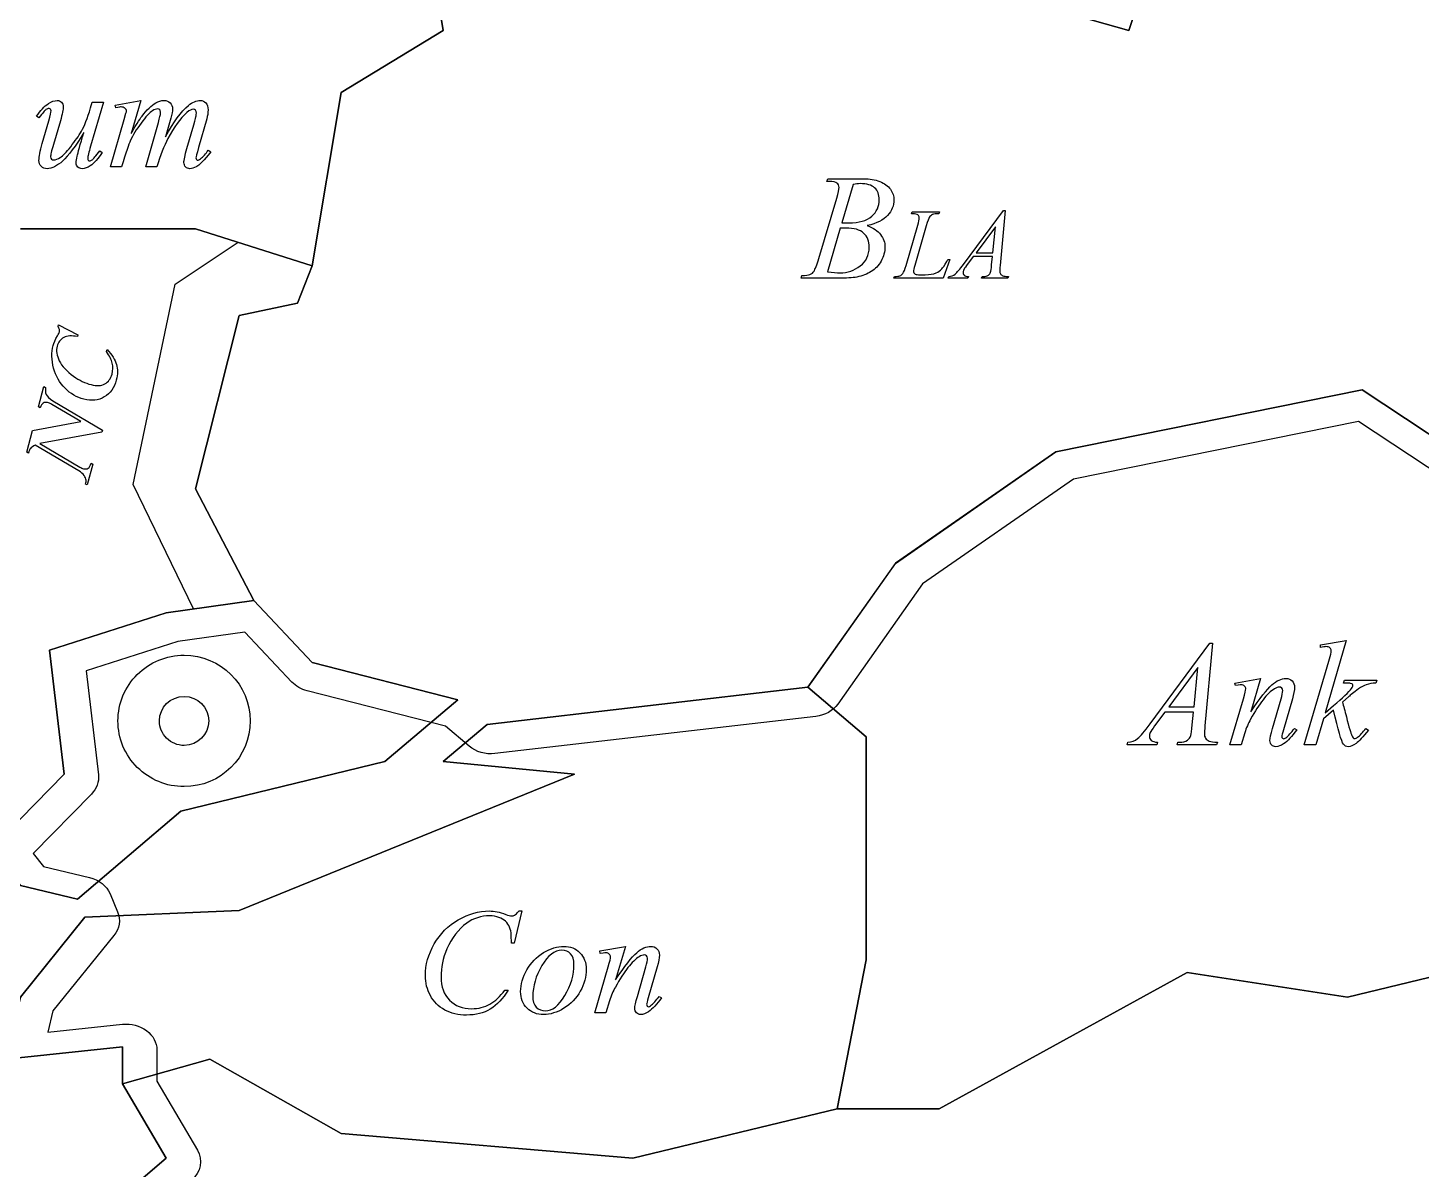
# Model space of a CAD drawing. Extents: x 1 to 639, y -1 to 499.
# Drawn here: x 431.6 to 531.5, y 56.3 to 138.1 of the extents above; entities that cross this region are included whole.
import ezdxf

# ---------------------------------------------------------------- set-up
doc = ezdxf.new("R2010")
doc.units = 0
for name, color, linetype in [('Centers', 7, 'CONTINUOUS'), ('Label_Land', 7, 'CONTINUOUS'), ('Label_Sea', 7, 'CONTINUOUS'), ('Land', 7, 'CONTINUOUS'), ('Nations', 7, 'CONTINUOUS'), ('Seas', 7, 'CONTINUOUS')]:
    doc.layers.add(name, color=color, linetype=linetype)

msp = doc.modelspace()

# ---------------------------------------------------------------- linework, layer by layer
at = {"layer": 'Centers', "color": 1}
for points in [[(444.609922, 88.448139)], [(447.581614, 88.448139)]]:
    msp.add_lwpolyline(points, close=True, dxfattribs=at)
for points in [[(439.487881, 91.777734), (440.377039, 92.660793), (441.582992, 93.156885), (442.840442, 93.156873)], [(442.840442, 93.156873), (445.458917, 93.156854), (447.581604, 91.048691), (447.581614, 88.448139)], [(438.099191, 88.448139), (438.099196, 89.696982), (438.598723, 90.894674), (439.487881, 91.777734)], [(441.07091, 88.448139), (441.070932, 89.418717), (441.863175, 90.205511), (442.840442, 90.205501)], [(442.840442, 90.205501), (443.817689, 90.205482), (444.6099, 89.418696), (444.609922, 88.448139)], [(439.487862, 85.118511), (438.598703, 86.001582), (438.099182, 87.199287), (438.099191, 88.448139)], [(441.589191, 87.205454), (441.257338, 87.535034), (441.070907, 87.982042), (441.07091, 88.448139)], [(444.609922, 88.448139), (444.609929, 87.477561), (443.81771, 86.690743), (442.840442, 86.690725)], [(447.581614, 88.448139), (447.581633, 85.847567), (445.458938, 83.739372), (442.840442, 83.739352)], [(442.840442, 86.690725), (442.371133, 86.69072), (441.921043, 86.875874), (441.589191, 87.205454)], [(442.840442, 83.739352), (441.582983, 83.739341), (440.377022, 84.235439), (439.487862, 85.118511)]]:
    msp.add_open_spline(points, degree=3, dxfattribs=at)
at = {"layer": 'Label_Land', "color": 7}
for points in [[(437.062179, 132.778138), (436.140361, 129.642195)], [(436.140462, 132.378253), (436.256999, 132.778138), (437.062179, 132.778138)], [(437.952262, 132.378253), (437.904589, 132.572925), (439.732324, 132.904418)], [(439.732324, 132.904418), (439.043613, 130.531405)], [(432.437217, 131.662668), (432.272974, 131.778408)], [(438.349613, 128.142599), (437.565523, 128.142599), (438.545627, 131.552148), (438.672777, 131.994127)], [(432.675615, 129.821074), (433.136541, 131.446915)], [(433.973593, 131.446915), (433.475607, 129.747428)], [(440.892608, 128.142599), (440.092616, 128.142599), (440.998566, 131.325923)], [(441.88858, 131.631081), (441.512421, 130.294639)], [(443.043507, 129.468535), (443.525625, 131.15755)], [(444.458056, 131.578482), (443.875304, 129.531675)], [(436.807982, 129.305449), (436.966936, 129.184423)], [(444.569304, 129.337002), (444.74416, 129.226516)], [(433.809883, 116.708298), (433.842772, 116.833908)], [(433.842772, 116.833908), (435.227121, 116.113936), (435.192454, 115.981537)], [(437.287083, 114.90778), (437.32975, 115.070733)], [(432.532968, 110.883823), (432.416275, 110.953828), (432.798501, 112.413611), (432.916082, 112.347002)], [(431.970939, 109.253011), (435.437906, 109.894367), (433.365325, 111.121906)], [(433.436436, 111.393493), (436.9809, 109.2784), (436.947122, 109.149396), (432.512088, 108.323128), (435.358146, 106.634869)], [(431.680516, 107.628166), (431.563825, 107.698174), (431.970939, 109.253011)], [(435.288812, 106.370071), (432.176955, 108.213963)], [(436.172913, 106.917365), (436.29142, 106.854157), (435.898528, 105.353635), (435.780021, 105.416844)], [(512.045539, 88.22949), (516.336827, 94.027845), (516.522262, 94.027845)], [(516.522262, 94.027845), (515.976569, 88.092704)], [(524.257069, 93.717332), (524.257069, 93.901498), (526.090263, 94.211978)], [(526.090263, 94.211978), (524.585658, 89.039801), (525.189636, 89.550172)], [(525.189535, 89.223866), (524.46373, 88.597755), (523.918037, 86.729861), (523.091564, 86.729861), (524.850469, 92.733395), (524.99881, 93.243767)], [(518.35532, 91.007809), (518.154017, 90.976155), (518.122145, 91.165575), (519.955305, 91.491713)], [(519.955305, 91.491713), (519.250692, 89.097654)], [(526.090162, 91.16544), (525.90476, 91.16544), (525.963012, 91.365366), (528.278222, 91.365366), (528.225226, 91.16544)], [(518.826859, 87.598092), (518.561947, 86.729928), (517.767278, 86.729928), (518.73148, 90.023704)], [(520.813549, 87.908538), (521.428106, 90.023704)], [(522.238711, 90.023704), (521.59235, 87.808558)], [(526.275597, 90.19201), (525.819994, 89.792124)], [(515.070619, 88.171603), (515.155385, 89.076607), (513.099797, 89.076607), (512.368703, 88.092704)], [(522.381729, 87.908538), (522.545973, 87.808558)], [(527.499422, 87.913724), (527.684857, 87.782191)], [(512.585909, 86.924601), (512.527624, 86.729928), (510.403172, 86.729928), (510.461457, 86.924601)], [(516.866617, 86.924601), (516.808332, 86.729928), (513.979267, 86.729928), (514.037552, 86.924601), (514.159379, 86.924601)], [(467.029205, 74.833346), (466.494125, 72.523473), (466.3034, 72.523473), (466.282378, 73.102238)], [(466.833361, 74.833346), (467.029205, 74.833346)], [(472.851613, 71.81331), (472.650309, 71.781656), (472.618437, 71.971075), (474.451597, 72.297214)], [(474.451597, 72.297214), (473.74695, 69.903154)], [(473.323118, 68.403593), (473.058239, 67.535429), (472.263536, 67.535429), (473.227772, 70.829205)], [(475.309841, 68.714038), (475.924398, 70.829205)], [(476.734969, 70.829205), (476.088642, 68.614059)], [(465.816163, 69.16127), (466.065173, 69.16127)], [(476.878021, 68.714038), (477.042265, 68.614059)]]:
    msp.add_lwpolyline(points, dxfattribs=at)
for points in [[(515.473259, 92.27569), (513.391191, 89.460733), (515.197768, 89.460733)], [(470.769544, 71.013371)], [(471.648979, 70.650326)]]:
    msp.add_lwpolyline(points, close=True, dxfattribs=at)
for points in [[(433.115349, 132.678158), (433.341393, 132.828998), (433.549772, 132.904418), (433.740485, 132.904418)], [(433.740485, 132.904418), (433.871184, 132.904418), (433.977142, 132.862324), (434.05836, 132.778138)], [(434.05836, 132.778138), (434.143126, 132.697454), (434.18551, 132.592221), (434.18551, 132.462439)], [(440.807808, 132.736045), (440.994995, 132.848293), (441.19102, 132.904418), (441.395884, 132.904418)], [(441.395884, 132.904418), (441.572469, 132.904418), (441.719036, 132.848293), (441.835584, 132.736045)], [(443.149465, 132.546625), (443.435569, 132.785154), (443.718124, 132.904418), (443.99713, 132.904418)], [(443.99713, 132.904418), (444.159611, 132.904418), (444.292061, 132.848293), (444.394482, 132.736045)], [(432.272974, 131.778408), (432.537875, 132.185309), (432.818667, 132.485225), (433.115349, 132.678158)], [(432.940527, 132.246686), (432.866339, 132.194086), (432.69857, 131.999414), (432.437217, 131.662668)], [(433.163022, 132.325619), (433.088857, 132.325619), (433.014692, 132.299308), (432.940527, 132.246686)], [(433.136541, 131.446915), (433.249563, 131.836283), (433.306074, 132.078325), (433.306074, 132.17304)], [(433.258401, 132.278273), (433.230146, 132.309837), (433.198353, 132.325619), (433.163022, 132.325619)], [(433.306074, 132.17304), (433.306074, 132.215133), (433.290183, 132.250211), (433.258401, 132.278273)], [(434.18551, 132.462439), (434.18551, 132.273008), (434.114871, 131.9345), (433.973593, 131.446915)], [(435.488811, 130.710284), (435.693653, 131.061061), (435.91087, 131.61705), (436.140462, 132.378253)], [(438.333711, 132.441392), (438.287801, 132.441392), (438.160652, 132.420346), (437.952262, 132.378253)], [(438.603912, 132.346666), (438.533274, 132.409817), (438.443207, 132.441392), (438.333711, 132.441392)], [(438.709871, 132.141453), (438.709871, 132.218635), (438.674551, 132.287039), (438.603912, 132.346666)], [(438.672777, 131.994127), (438.697506, 132.06078), (438.709871, 132.109889), (438.709871, 132.141453)], [(439.043613, 130.531405), (439.350875, 131.089146), (439.612238, 131.508326), (439.827703, 131.788948)], [(440.574734, 132.167787), (440.362817, 132.030978), (440.089089, 131.738077), (439.75355, 131.289083)], [(439.827703, 131.788948), (440.16322, 132.223911), (440.489922, 132.53961), (440.807808, 132.736045)], [(440.94557, 132.294066), (440.829022, 132.294066), (440.70541, 132.251973), (440.574734, 132.167787)], [(441.088622, 132.22564), (441.049765, 132.271257), (441.002081, 132.294066), (440.94557, 132.294066)], [(440.998566, 131.325923), (441.09746, 131.669673), (441.146907, 131.899423), (441.146907, 132.015174)], [(441.146907, 132.015174), (441.146907, 132.109889), (441.127479, 132.180044), (441.088622, 132.22564)], [(441.512421, 130.294639), (442.088132, 131.364502), (442.633814, 132.115165), (443.149465, 132.546625)], [(443.043541, 132.052013), (442.556145, 131.606522), (442.100531, 130.982139), (441.676698, 130.178866)], [(441.835584, 132.736045), (441.952155, 132.623796), (442.010441, 132.479972), (442.010441, 132.304573)], [(442.010441, 132.304573), (442.010441, 132.132698), (441.969821, 131.908201), (441.88858, 131.631081)], [(443.51508, 132.278273), (443.366727, 132.278273), (443.209548, 132.202853), (443.043541, 132.052013)], [(443.658098, 132.204593), (443.615715, 132.253713), (443.568042, 132.278273), (443.51508, 132.278273)], [(443.525625, 131.15755), (443.635121, 131.546895), (443.693395, 131.762614), (443.700447, 131.804708)], [(443.716383, 131.999414), (443.716383, 132.087102), (443.696955, 132.155495), (443.658098, 132.204593)], [(443.700447, 131.804708), (443.711071, 131.871361), (443.716383, 131.936263), (443.716383, 131.999414)], [(444.394482, 132.736045), (444.500451, 132.627298), (444.553436, 132.457163), (444.553436, 132.22564)], [(444.553436, 132.22564), (444.553436, 132.0222), (444.521643, 131.806481), (444.458056, 131.578482)], [(439.75355, 131.289083), (439.421559, 130.840089), (439.163733, 130.41039), (438.980072, 129.999987)], [(432.442507, 128.610911), (432.442507, 128.873977), (432.52021, 129.277364), (432.675615, 129.821074)], [(435.658344, 130.599798), (435.057904, 129.621126), (434.554606, 128.945883), (434.14845, 128.574071)], [(434.7153, 129.589561), (435.02966, 129.989458), (435.287497, 130.363032), (435.488811, 130.710284)], [(435.176227, 128.905564), (435.232738, 129.165127), (435.393444, 129.729872), (435.658344, 130.599798)], [(438.980072, 129.999987), (438.891757, 129.807054), (438.681604, 129.187925), (438.349613, 128.142599)], [(441.676698, 130.178866), (441.397669, 129.649188), (441.136306, 128.970432), (440.892608, 128.142599)], [(433.475607, 129.747428), (433.337856, 129.284402), (433.26898, 128.991501), (433.26898, 128.868724)], [(433.26898, 128.868724), (433.26898, 128.80207), (433.290172, 128.747697), (433.332555, 128.705604)], [(433.512701, 128.647717), (433.629249, 128.647717), (433.781117, 128.705604), (433.968304, 128.821377)], [(433.968304, 128.821377), (434.155491, 128.937128), (434.40449, 129.193189), (434.7153, 129.589561)], [(435.107362, 128.431998), (435.107362, 128.551274), (435.130317, 128.709129), (435.176227, 128.905564)], [(436.140361, 129.642195), (436.002609, 129.175645), (435.933734, 128.880992), (435.933734, 128.758237)], [(436.966936, 129.184423), (436.687907, 128.745957), (436.401814, 128.423243), (436.108658, 128.216279)], [(436.256999, 128.653004), (436.331164, 128.709129), (436.514825, 128.92661), (436.807982, 129.305449)], [(442.826301, 128.453045), (442.826301, 128.621418), (442.898703, 128.959914), (443.043507, 129.468535)], [(443.875304, 129.531675), (443.748154, 129.086205), (443.684579, 128.83891), (443.684579, 128.78979)], [(443.684579, 128.78979), (443.684579, 128.740693), (443.70047, 128.6986), (443.732252, 128.663511)], [(444.002453, 128.726651), (444.203768, 128.880992), (444.392718, 129.084443), (444.569304, 129.337002)], [(444.74416, 129.226516), (444.655845, 129.086205), (444.498665, 128.893272), (444.272621, 128.647717)], [(432.61204, 128.184692), (432.499018, 128.296941), (432.442507, 128.439014), (432.442507, 128.610911)], [(433.025294, 128.016319), (432.862813, 128.016319), (432.725062, 128.072444), (432.61204, 128.184692)], [(434.14845, 128.574071), (433.745798, 128.202237), (433.371412, 128.016319), (433.025294, 128.016319)], [(433.332555, 128.705604), (433.378465, 128.667013), (433.438513, 128.647717), (433.512701, 128.647717)], [(435.223899, 128.132093), (435.146208, 128.209252), (435.107362, 128.309221), (435.107362, 128.431998)], [(435.547097, 128.016319), (435.409346, 128.016319), (435.301613, 128.054911), (435.223899, 128.132093)], [(436.108658, 128.216279), (435.914396, 128.082973), (435.727209, 128.016319), (435.547097, 128.016319)], [(435.933734, 128.758237), (435.933734, 128.695086), (435.944358, 128.647729), (435.965606, 128.616164)], [(435.965606, 128.616164), (435.990335, 128.588102), (436.022128, 128.574071), (436.060985, 128.574071)], [(436.060985, 128.574071), (436.121023, 128.574071), (436.186361, 128.600382), (436.256999, 128.653004)], [(442.948162, 128.142599), (442.866921, 128.226785), (442.826301, 128.330267), (442.826301, 128.453045)], [(443.260747, 128.016319), (443.137123, 128.016319), (443.032928, 128.058413), (442.948162, 128.142599)], [(443.700447, 128.147886), (443.541516, 128.060175), (443.394949, 128.016319), (443.260747, 128.016319)], [(444.272621, 128.647717), (444.050126, 128.402185), (443.859402, 128.235575), (443.700447, 128.147886)], [(443.732252, 128.663511), (443.7535, 128.638951), (443.781755, 128.626671), (443.817018, 128.626671)], [(443.817018, 128.626671), (443.852326, 128.626671), (443.914138, 128.659997), (444.002453, 128.726651)], [(433.455214, 115.353756), (433.504992, 115.543867), (433.607937, 115.769781), (433.76405, 116.031497)], [(434.219561, 115.91748), (433.974476, 115.78989), (433.814007, 115.581248), (433.738155, 115.291555)], [(433.76405, 116.031497), (433.842995, 116.165749), (433.889875, 116.261165), (433.90469, 116.317747)], [(433.90469, 116.317747), (433.93432, 116.430908), (433.902717, 116.561091), (433.809883, 116.708298)], [(435.192454, 115.981537), (434.787239, 116.069279), (434.462941, 116.047927), (434.219561, 115.91748)], [(433.490354, 113.731815), (433.335963, 114.312935), (433.32425, 114.853582), (433.455214, 115.353756)], [(433.738155, 115.291555), (433.656376, 114.979229), (433.709349, 114.63331), (433.897073, 114.253797)], [(437.68876, 114.086406), (437.628328, 114.338808), (437.494436, 114.6126), (437.287083, 114.90778)], [(437.32975, 115.070733), (437.680131, 114.680622), (437.903142, 114.319783), (437.998784, 113.988216)], [(433.897073, 114.253797), (434.084797, 113.874285), (434.427383, 113.505519), (434.924832, 113.147499)], [(437.67363, 113.303816), (437.744149, 113.57314), (437.749192, 113.834003), (437.68876, 114.086406)], [(437.998784, 113.988216), (438.09504, 113.658905), (438.088945, 113.287164), (437.9805, 112.872992)], [(434.310928, 112.280337), (433.916566, 112.669726), (433.643041, 113.153552), (433.490354, 113.731815)], [(434.924832, 113.147499), (435.328135, 112.857285), (435.748555, 112.655678), (436.18609, 112.542677)], [(437.9805, 112.872992), (437.835313, 112.318501), (437.549638, 111.915066), (437.123474, 111.662687)], [(437.159763, 112.595663), (437.415229, 112.73507), (437.586518, 112.971121), (437.67363, 113.303816)], [(432.916082, 112.347002), (432.878865, 112.158479), (432.890985, 111.991041), (432.952442, 111.844689)], [(432.952442, 111.844689), (433.014449, 111.700613), (433.17578, 111.550214), (433.436436, 111.393493)], [(435.664737, 111.49939), (435.154285, 111.631222), (434.703016, 111.891538), (434.310928, 112.280337)], [(436.18609, 112.542677), (436.578035, 112.441452), (436.902593, 112.459114), (437.159763, 112.595663)], [(432.748613, 111.219567), (432.661877, 111.167062), (432.589995, 111.055148), (432.532968, 110.883823)], [(433.050506, 111.257579), (432.936572, 111.287004), (432.835941, 111.274333), (432.748613, 111.219567)], [(433.365325, 111.121906), (433.251157, 111.187636), (433.146217, 111.23286), (433.050506, 111.257579)], [(437.123474, 111.662687), (436.695627, 111.41316), (436.209381, 111.358728), (435.664737, 111.49939)], [(431.838045, 107.978919), (431.777968, 107.907449), (431.725458, 107.790531), (431.680516, 107.628166)], [(432.176955, 108.213963), (432.011093, 108.128737), (431.898123, 108.050389), (431.838045, 107.978919)], [(435.962206, 106.5586), (436.056455, 106.621245), (436.126691, 106.740833), (436.172913, 106.917365)], [(435.682243, 106.032875), (435.601113, 106.15048), (435.469969, 106.262879), (435.288812, 106.370071)], [(435.358146, 106.634869), (435.457529, 106.577792), (435.549388, 106.538363), (435.633724, 106.516582)], [(435.633724, 106.516582), (435.756781, 106.4848), (435.866275, 106.498806), (435.962206, 106.5586)], [(435.817861, 105.700649), (435.806282, 105.805124), (435.761076, 105.915866), (435.682243, 106.032875)], [(435.780021, 105.416844), (435.813799, 105.545848), (435.826413, 105.64045), (435.817861, 105.700649)], [(524.643808, 93.769932), (524.562568, 93.769932), (524.433655, 93.752398), (524.257069, 93.717332)], [(524.924588, 93.685745), (524.861025, 93.741869), (524.767431, 93.769932), (524.643808, 93.769932)], [(525.025257, 93.475279), (525.025257, 93.559466), (524.991701, 93.629621), (524.924588, 93.685745)], [(524.99881, 93.243767), (525.016441, 93.331478), (525.025257, 93.408648), (525.025257, 93.475279)], [(518.577849, 91.028688), (518.535466, 91.028688), (518.46129, 91.021728), (518.35532, 91.007809)], [(518.805668, 90.939248), (518.745608, 90.998874), (518.669668, 91.028688), (518.577849, 91.028688)], [(518.901013, 90.739289), (518.901013, 90.816471), (518.869231, 90.883124), (518.805668, 90.939248)], [(519.250692, 89.097654), (519.911147, 90.076326), (520.416209, 90.720004), (520.765876, 91.028688)], [(520.765876, 91.028688), (521.11907, 91.337371), (521.458136, 91.491713), (521.783074, 91.491713)], [(521.30628, 90.876108), (521.207385, 90.876108), (521.089063, 90.834015), (520.951311, 90.749829)], [(521.475813, 90.807715), (521.42988, 90.853311), (521.373369, 90.876108), (521.30628, 90.876108)], [(521.783074, 91.491713), (521.959682, 91.491713), (522.104497, 91.433838), (522.217519, 91.318087)], [(522.217519, 91.318087), (522.334068, 91.202336), (522.392342, 91.051497), (522.392342, 90.865568)], [(522.392342, 90.865568), (522.392342, 90.655102), (522.341132, 90.374481), (522.238711, 90.023704)], [(526.413359, 91.139174), (526.353299, 91.156685), (526.245567, 91.16544), (526.090162, 91.16544)], [(526.540509, 91.070781), (526.519261, 91.098843), (526.476878, 91.121641), (526.413359, 91.139174)], [(526.477036, 90.781382), (526.5406, 90.869093), (526.572381, 90.935746), (526.572381, 90.981341)], [(526.572381, 90.981341), (526.572381, 91.012906), (526.561757, 91.042719), (526.540509, 91.070781)], [(527.536515, 91.03916), (527.34578, 90.972507), (527.160344, 90.872528), (526.98021, 90.739221)], [(528.225226, 91.16544), (527.960325, 91.151521), (527.730755, 91.109428), (527.536515, 91.03916)], [(518.73148, 90.023704), (518.844502, 90.420099), (518.901013, 90.658627), (518.901013, 90.739289)], [(520.135417, 89.965851), (519.852862, 89.604546), (519.554416, 89.14152), (519.240079, 88.576776)], [(520.951311, 90.749829), (520.689937, 90.591985), (520.417972, 90.330659), (520.135417, 89.965851)], [(521.428106, 90.023704), (521.50582, 90.286792), (521.544677, 90.492005), (521.544677, 90.639342)], [(521.544677, 90.639342), (521.544677, 90.709498), (521.521722, 90.765622), (521.475813, 90.807715)], [(525.189636, 89.550172), (525.850114, 90.104388), (526.279247, 90.514791), (526.477036, 90.781382)], [(526.98021, 90.739221), (526.62349, 90.476156), (526.388619, 90.293752), (526.275597, 90.19201)], [(525.894148, 86.777207), (525.75287, 86.984171), (525.517999, 87.799724), (525.189535, 89.223866)], [(525.819994, 89.792124), (525.897685, 89.539565), (525.993042, 89.187037), (526.106064, 88.734541)], [(511.150168, 87.182413), (511.351505, 87.347284), (511.649963, 87.696309), (512.045539, 88.22949)], [(512.368703, 88.092704), (512.202697, 87.871709), (512.098502, 87.712103), (512.056118, 87.613885)], [(514.959371, 87.403419), (514.998228, 87.512166), (515.03531, 87.768227), (515.070619, 88.171603)], [(515.976569, 88.092704), (515.948313, 87.815585), (515.934186, 87.633181), (515.934186, 87.545492)], [(519.240079, 88.576776), (519.074072, 88.278599), (518.936333, 87.952371), (518.826859, 87.598092)], [(520.633437, 87.040374), (520.633437, 87.208747), (520.693474, 87.498135), (520.813549, 87.908538)], [(521.767172, 87.235046), (521.954382, 87.382361), (522.159234, 87.606858), (522.381729, 87.908538)], [(526.106064, 88.734541), (526.2968, 87.98389), (526.425713, 87.538409), (526.492803, 87.398099)], [(526.911346, 87.277072), (527.095006, 87.410356), (527.291032, 87.622573), (527.499422, 87.913724)], [(510.461457, 86.924601), (510.722809, 86.935152), (510.952379, 87.02109), (511.150168, 87.182413)], [(512.056118, 87.613885), (512.013735, 87.51917), (511.992543, 87.429719), (511.992543, 87.345533)], [(511.992543, 87.345533), (511.992543, 87.233284), (512.038464, 87.136818), (512.130306, 87.056134)], [(512.130306, 87.056134), (512.222125, 86.975472), (512.373993, 86.931627), (512.585909, 86.924601)], [(514.159379, 86.924601), (514.388972, 86.924601), (514.57617, 86.973709), (514.720974, 87.071927)], [(514.720974, 87.071927), (514.823394, 87.13858), (514.90286, 87.249078), (514.959371, 87.403419)], [(515.934186, 87.545492), (515.934186, 87.405182), (515.960678, 87.298186), (516.013663, 87.224506)], [(516.013663, 87.224506), (516.080775, 87.122787), (516.170842, 87.047378), (516.283864, 86.998281)], [(516.283864, 86.998281), (516.400413, 86.949161), (516.594664, 86.924601), (516.866617, 86.924601)], [(520.749974, 86.724675), (520.672283, 86.801834), (520.633437, 86.907067), (520.633437, 87.040374)], [(521.59235, 87.808558), (521.518184, 87.552497), (521.481102, 87.396404), (521.481102, 87.340279)], [(521.481102, 87.340279), (521.481102, 87.291159), (521.49523, 87.249066), (521.523485, 87.214)], [(521.523485, 87.214), (521.551741, 87.182436), (521.581759, 87.166653), (521.613541, 87.166653)], [(522.545973, 87.808558), (522.217508, 87.342031), (521.906698, 87.008798), (521.613541, 86.808861)], [(521.613541, 87.166653), (521.655924, 87.166653), (521.707135, 87.189451), (521.767172, 87.235046)], [(526.492803, 87.398099), (526.559915, 87.257788), (526.628791, 87.187633), (526.699429, 87.187633)], [(526.699429, 87.187633), (526.759467, 87.187633), (526.830105, 87.217446), (526.911346, 87.277072)], [(527.684857, 87.782191), (527.299859, 87.301632), (527.004939, 86.984182), (526.800098, 86.82984)], [(521.062559, 86.603648), (520.931883, 86.603648), (520.827688, 86.643991), (520.749974, 86.724675)], [(521.613541, 86.808861), (521.4087, 86.672053), (521.225039, 86.603648), (521.062559, 86.603648)], [(526.238503, 86.603581), (526.090173, 86.603581), (525.975388, 86.661456), (525.894148, 86.777207)], [(526.800098, 86.82984), (526.595234, 86.679001), (526.408036, 86.603581), (526.238503, 86.603581)], [(460.756654, 72.465586), (461.17696, 73.202229), (461.752671, 73.781016), (462.483788, 74.201948)], [(463.087732, 73.965148), (462.483788, 73.526683), (462.010508, 72.907565), (461.667894, 72.107794)], [(462.483788, 74.201948), (463.218431, 74.62288), (463.958375, 74.833346), (464.703619, 74.833346)], [(464.746003, 74.480807), (464.11378, 74.480807), (463.561023, 74.308921), (463.087732, 73.965148)], [(464.703619, 74.833346), (465.053264, 74.833346), (465.445304, 74.75091), (465.879738, 74.58604)], [(465.39233, 74.375574), (465.198068, 74.445729), (464.982625, 74.480807), (464.746003, 74.480807)], [(465.874448, 74.091428), (465.747298, 74.214205), (465.586592, 74.308921), (465.39233, 74.375574)], [(466.160518, 73.665243), (466.096954, 73.830113), (466.001598, 73.972175), (465.874448, 74.091428)], [(465.879738, 74.58604), (466.070473, 74.515884), (466.208225, 74.480807), (466.292991, 74.480807)], [(466.292991, 74.480807), (466.377758, 74.480807), (466.451923, 74.49834), (466.515486, 74.533406)], [(466.515486, 74.533406), (466.579072, 74.568495), (466.685031, 74.668475), (466.833361, 74.833346)], [(466.282378, 73.102238), (466.264747, 73.312704), (466.224127, 73.500372), (466.160518, 73.665243)], [(460.126228, 70.192554), (460.126228, 70.971289), (460.33637, 71.728967), (460.756654, 72.465586)], [(461.667894, 72.107794), (461.385339, 71.448334), (461.244061, 70.780107), (461.244061, 70.103114)], [(469.905977, 72.023608), (469.386776, 72.023608), (468.908196, 71.653536), (468.470236, 70.913391)], [(468.592096, 71.844729), (469.093642, 72.146385), (469.577523, 72.297214), (470.043739, 72.297214)], [(470.525823, 71.760542), (470.366892, 71.935919), (470.160276, 72.023608), (469.905977, 72.023608)], [(470.043739, 72.297214), (470.509955, 72.297214), (470.893167, 72.144623), (471.193376, 71.839442)], [(475.262168, 71.834188), (475.615362, 72.142872), (475.954428, 72.297214), (476.279366, 72.297214)], [(476.279366, 72.297214), (476.455952, 72.297214), (476.600756, 72.239338), (476.713778, 72.123588)], [(476.713778, 72.123588), (476.830349, 72.007837), (476.888634, 71.856997), (476.888634, 71.671069)], [(467.394786, 70.613486), (467.694995, 71.132635), (468.094098, 71.543049), (468.592096, 71.844729)], [(468.470236, 70.913391), (468.035824, 70.176771), (467.818619, 69.443654), (467.818619, 68.714038)], [(470.112603, 68.771925), (470.550564, 69.508545), (470.769544, 70.255693), (470.769544, 71.013371)], [(470.769544, 71.013371), (470.769544, 71.339588), (470.688304, 71.588645), (470.525823, 71.760542)], [(471.193376, 71.839442), (471.497112, 71.534283), (471.648979, 71.137911), (471.648979, 70.650326)], [(473.074142, 71.834188), (473.031758, 71.834188), (472.957582, 71.827229), (472.851613, 71.81331)], [(473.301926, 71.744749), (473.241889, 71.804375), (473.165961, 71.834188), (473.074142, 71.834188)], [(473.227772, 70.829205), (473.340794, 71.225599), (473.397305, 71.464127), (473.397305, 71.544789)], [(473.397305, 71.544789), (473.397305, 71.621971), (473.365512, 71.688624), (473.301926, 71.744749)], [(473.74695, 69.903154), (474.407428, 70.881827), (474.912501, 71.525505), (475.262168, 71.834188)], [(475.447604, 71.555329), (475.186229, 71.397485), (474.914264, 71.13616), (474.631709, 70.771352)], [(475.802538, 71.681609), (475.703644, 71.681609), (475.585332, 71.639516), (475.447604, 71.555329)], [(475.972071, 71.613216), (475.926161, 71.658811), (475.86965, 71.681609), (475.802538, 71.681609)], [(475.924398, 70.829205), (476.002112, 71.092293), (476.040969, 71.297506), (476.040969, 71.444843)], [(476.040969, 71.444843), (476.040969, 71.514998), (476.018003, 71.571123), (475.972071, 71.613216)], [(476.888634, 71.671069), (476.888634, 71.460603), (476.837412, 71.179981), (476.734969, 70.829205)], [(460.481163, 68.766638), (460.24454, 69.208628), (460.126228, 69.683933), (460.126228, 70.192554)], [(461.244061, 70.103114), (461.244061, 69.41209), (461.44715, 68.859613), (461.853329, 68.445686)], [(466.949762, 69.06129), (466.949762, 69.576938), (467.098103, 70.094336), (467.394786, 70.613486)], [(471.648979, 70.650326), (471.648979, 70.124149), (471.507702, 69.603249), (471.225147, 69.087624)], [(474.631709, 70.771352), (474.349154, 70.410046), (474.050708, 69.947021), (473.736371, 69.382276)], [(464.746003, 68.156287), (465.130978, 68.373779), (465.487698, 68.708774), (465.816163, 69.16127)], [(466.065173, 69.16127), (465.676648, 68.547405), (465.245752, 68.094909), (464.772484, 67.803781)], [(467.405365, 67.866921), (467.10163, 68.175605), (466.949762, 68.573728), (466.949762, 69.06129)], [(471.225147, 69.087624), (470.946141, 68.571977), (470.555864, 68.163313), (470.054318, 67.861634)], [(473.736371, 69.382276), (473.570365, 69.084099), (473.432613, 68.757871), (473.323118, 68.403593)], [(461.514263, 67.735355), (461.062175, 67.980909), (460.717808, 68.324671), (460.481163, 68.766638)], [(461.853329, 68.445686), (462.259507, 68.035283), (462.787535, 67.830081), (463.437411, 67.830081)], [(463.437411, 67.830081), (463.928356, 67.830081), (464.364553, 67.938816), (464.746003, 68.156287)], [(467.818619, 68.714038), (467.818619, 68.380795), (467.903385, 68.122971), (468.072918, 67.940567)], [(468.072918, 67.940567), (468.242451, 67.761666), (468.45613, 67.672215), (468.713956, 67.672215)], [(468.713956, 67.672215), (469.211954, 67.672215), (469.67817, 68.038785), (470.112603, 68.771925)], [(475.129729, 67.845875), (475.129729, 68.014247), (475.189766, 68.303635), (475.309841, 68.714038)], [(476.088642, 68.614059), (476.014477, 68.357997), (475.977394, 68.201904), (475.977394, 68.14578)], [(475.977394, 68.14578), (475.977394, 68.09666), (475.991522, 68.054567), (476.019777, 68.019501)], [(476.019777, 68.019501), (476.048033, 67.987936), (476.078052, 67.972154), (476.109833, 67.972154)], [(477.042265, 68.614059), (476.7138, 68.147531), (476.40299, 67.814299), (476.109833, 67.614362)], [(476.109833, 67.972154), (476.152217, 67.972154), (476.203427, 67.994952), (476.263464, 68.040547)], [(476.263464, 68.040547), (476.450651, 68.187862), (476.655504, 68.412359), (476.878021, 68.714038)], [(463.071864, 67.372309), (462.485551, 67.372309), (461.966351, 67.493324), (461.514263, 67.735355)], [(464.772484, 67.803781), (464.299193, 67.516133), (463.73232, 67.372309), (463.071864, 67.372309)], [(468.592096, 67.409149), (468.108226, 67.409149), (467.712649, 67.56174), (467.405365, 67.866921)], [(470.054318, 67.861634), (469.552794, 67.559977), (469.065387, 67.409149), (468.592096, 67.409149)], [(475.246266, 67.530176), (475.168575, 67.607335), (475.129729, 67.712568), (475.129729, 67.845875)], [(475.558851, 67.409149), (475.428175, 67.409149), (475.32398, 67.449491), (475.246266, 67.530176)], [(476.109833, 67.614362), (475.90497, 67.477553), (475.721309, 67.409149), (475.558851, 67.409149)]]:
    msp.add_open_spline(points, degree=3, dxfattribs=at)
at = {"layer": 'Label_Sea', "color": 3}
for points in [[(488.890112, 127.103999), (488.9643, 127.298672), (491.528487, 127.298672)], [(488.890112, 127.104134), (488.890112, 127.103999)], [(490.776167, 126.883061), (489.965596, 124.141682)], [(488.30736, 121.58979), (489.594725, 125.909596)], [(494.950917, 124.79049), (494.9933, 124.920272), (496.946456, 124.920272), (496.918314, 124.79049)], [(498.677218, 121.163605), (501.538088, 125.029141), (501.661576, 125.029141)], [(501.661576, 125.029141), (501.297792, 121.072381)], [(494.558855, 121.086423), (495.402994, 123.980314)], [(496.014126, 123.931081), (495.184127, 121.086288)], [(489.838446, 123.747016), (488.921917, 120.6269)], [(497.472822, 121.356392), (497.564641, 121.514224), (497.695317, 121.514224), (497.229, 120.163875)], [(500.693949, 121.125014), (500.750437, 121.728327), (499.380068, 121.728327), (498.892661, 121.072381)], [(489.668913, 120.163875), (487.035862, 120.163875), (487.104726, 120.358547)], [(497.229, 120.163875), (493.679419, 120.163875), (493.728855, 120.293656)], [(495.456091, 120.423303), (495.918781, 120.423303)], [(499.037476, 120.293656), (498.998619, 120.163875), (497.582306, 120.163875), (497.621163, 120.293656)], [(501.891259, 120.293656), (501.852402, 120.163875), (499.966347, 120.163875), (500.005204, 120.293656), (500.086444, 120.293656)]]:
    msp.add_lwpolyline(points, dxfattribs=at)
msp.add_lwpolyline([(500.962252, 123.861072), (499.574217, 121.984422), (500.778614, 121.984422)], close=True, dxfattribs=at)
for points in [[(489.059645, 127.098746), (488.999608, 127.098746), (488.943097, 127.100542), (488.890112, 127.104134)], [(489.610628, 126.982973), (489.51526, 127.060155), (489.331599, 127.098746), (489.059645, 127.098746)], [(489.758969, 126.677814), (489.758969, 126.807596), (489.709522, 126.909316), (489.610628, 126.982973)], [(491.263574, 126.9462), (491.136425, 126.9462), (490.973955, 126.925154), (490.776167, 126.883061)], [(492.312577, 126.641042), (492.093585, 126.844481), (491.743918, 126.9462), (491.263574, 126.9462)], [(491.528487, 127.298672), (491.959372, 127.298672), (492.342584, 127.23203), (492.678124, 127.098746)], [(492.678124, 127.098746), (493.01719, 126.96544), (493.269726, 126.779523), (493.435733, 126.540994)], [(489.594725, 125.909596), (489.704221, 126.274404), (489.758969, 126.530477), (489.758969, 126.677814)], [(492.10066, 124.604775), (492.460907, 124.923987), (492.64103, 125.322121), (492.64103, 125.799178)], [(492.64103, 125.799178), (492.64103, 126.160483), (492.531545, 126.441104), (492.312577, 126.641042)], [(493.690032, 125.783317), (493.690032, 125.372914), (493.539916, 125.00109), (493.239685, 124.667847)], [(493.435733, 126.540994), (493.605266, 126.302466), (493.690032, 126.049907), (493.690032, 125.783317)], [(495.046262, 124.787122), (495.006253, 124.787122), (494.974471, 124.788245), (494.950917, 124.79049)], [(495.41008, 124.713442), (495.346494, 124.762562), (495.225221, 124.787122), (495.046262, 124.787122)], [(496.918314, 124.79049), (496.699322, 124.79049), (496.543917, 124.769443), (496.452098, 124.72735)], [(489.965596, 124.141682), (490.195166, 124.134723), (490.361161, 124.131243), (490.463582, 124.131243)], [(490.463582, 124.131243), (491.198225, 124.131243), (491.743918, 124.289087), (492.10066, 124.604775)], [(493.239685, 124.667847), (492.943002, 124.338128), (492.457369, 124.094336), (491.782786, 123.936469)], [(491.782786, 123.936469), (492.217197, 123.775123), (492.536835, 123.561155), (492.741699, 123.294565)], [(495.402994, 123.980314), (495.473632, 124.218842), (495.508952, 124.39423), (495.508952, 124.506479)], [(495.508952, 124.506479), (495.508952, 124.595357), (495.475995, 124.664345), (495.41008, 124.713442)], [(496.222516, 124.520386), (496.180133, 124.457235), (496.11067, 124.2608), (496.014126, 123.931081)], [(496.452098, 124.72735), (496.360256, 124.685257), (496.283729, 124.616269), (496.222516, 124.520386)], [(490.251666, 123.762843), (490.138644, 123.762843), (490.000904, 123.757568), (489.838446, 123.747016)], [(491.523163, 123.399798), (491.261811, 123.641828), (490.837979, 123.762843), (490.251666, 123.762843)], [(491.920515, 122.389561), (491.920515, 122.821022), (491.788064, 123.157768), (491.523163, 123.399798)], [(492.741699, 123.294565), (492.94654, 123.027975), (493.04896, 122.735073), (493.04896, 122.415861)], [(491.279476, 121.047832), (491.706835, 121.377573), (491.920515, 121.824816), (491.920515, 122.389561)], [(493.04896, 122.415861), (493.04896, 122.061582), (492.95713, 121.723085), (492.773469, 121.400371)], [(487.968294, 120.674246), (488.05306, 120.807553), (488.166082, 121.112734), (488.30736, 121.58979)], [(489.817254, 120.553254), (490.368237, 120.553254), (490.855644, 120.718113), (491.279476, 121.047832)], [(492.773469, 121.400371), (492.589808, 121.077656), (492.353174, 120.826848), (492.063567, 120.647946)], [(494.325781, 120.504122), (494.398771, 120.611701), (494.476462, 120.805802), (494.558855, 121.086423)], [(495.184127, 121.086288), (495.12054, 120.871153), (495.088747, 120.721492), (495.088747, 120.637305)], [(496.720502, 120.549583), (496.866504, 120.612734), (497.000718, 120.707449), (497.123143, 120.833729)], [(497.123143, 120.833729), (497.18908, 120.903884), (497.30564, 121.078105), (497.472822, 121.356392)], [(498.080293, 120.465531), (498.214518, 120.575445), (498.413493, 120.808136), (498.677218, 121.163605)], [(498.892661, 121.072381), (498.78199, 120.925066), (498.712526, 120.818665), (498.684271, 120.753179)], [(500.619761, 120.612858), (500.645666, 120.68537), (500.670395, 120.856089), (500.693949, 121.125014)], [(501.297792, 121.072381), (501.27903, 120.887642), (501.269649, 120.766043), (501.269649, 120.707584)], [(487.104726, 120.358547), (487.380206, 120.365507), (487.567393, 120.391818), (487.666287, 120.43748)], [(487.666287, 120.43748), (487.807565, 120.497107), (487.908234, 120.576029), (487.968294, 120.674246)], [(488.921917, 120.6269), (489.303366, 120.577802), (489.601812, 120.553254), (489.817254, 120.553254)], [(491.025177, 120.253314), (490.735547, 120.193688), (490.283459, 120.163875), (489.668913, 120.163875)], [(492.063567, 120.647946), (491.777485, 120.469045), (491.431355, 120.337501), (491.025177, 120.253314)], [(493.728855, 120.293656), (493.91724, 120.298371), (494.043215, 120.313569), (494.106778, 120.339252)], [(494.106778, 120.339252), (494.205673, 120.381345), (494.278673, 120.436302), (494.325781, 120.504122)], [(495.088747, 120.637305), (495.088747, 120.581181), (495.12054, 120.527391), (495.184127, 120.475937)], [(495.184127, 120.475937), (495.224159, 120.440848), (495.314814, 120.423303), (495.456091, 120.423303)], [(495.918781, 120.423303), (496.255473, 120.423303), (496.522714, 120.465397), (496.720502, 120.549583)], [(497.621163, 120.293656), (497.795398, 120.300616), (497.948441, 120.357907), (498.080293, 120.465531)], [(498.684271, 120.753179), (498.656015, 120.690051), (498.641888, 120.630424), (498.641888, 120.5743)], [(498.641888, 120.5743), (498.641888, 120.499453), (498.672494, 120.435134), (498.733707, 120.381345)], [(498.733707, 120.381345), (498.794942, 120.327578), (498.896198, 120.298348), (499.037476, 120.293656)], [(500.086444, 120.293656), (500.239499, 120.293656), (500.364298, 120.326399), (500.460841, 120.391885)], [(500.460841, 120.391885), (500.529129, 120.436313), (500.582102, 120.509971), (500.619761, 120.612858)], [(501.269649, 120.707584), (501.269649, 120.614036), (501.287303, 120.542713), (501.322611, 120.493616)], [(501.322611, 120.493616), (501.367368, 120.425795), (501.427417, 120.375519), (501.502757, 120.342788)], [(501.502757, 120.342788), (501.580448, 120.310033), (501.709949, 120.293656), (501.891259, 120.293656)]]:
    msp.add_open_spline(points, degree=3, dxfattribs=at)
at = {"layer": 'Land', "color": 5}
for points in [[(431.111502, 123.718692), (443.648564, 123.718692), (452.006668, 121.054392), (454.09616, 133.487605), (461.409451, 137.928026), (460.364718, 144.144659), (448.872362, 142.368459), (443.648564, 157.465941), (444.69335, 162.794432), (435.290514, 166.346763), (432.156208, 176.115716), (423.798158, 177.003813)], [(501.110317, 140.592296), (510.513048, 137.928026), (512.602567, 144.144659)], [(434.245754, 84.642904), (433.200968, 93.523744), (441.559045, 96.188018), (447.827603, 97.076091), (443.648564, 105.068884), (446.78287, 117.502072), (450.961882, 118.390145), (452.006668, 121.054392), (443.648564, 123.718692), (431.111502, 123.718692)], [(429.021956, 79.314384), (434.245754, 84.642904), (433.200968, 93.523744)], [(533.497812, 70.433517), (526.184574, 68.65737), (514.692086, 70.433517), (496.931278, 60.664603), (489.617908, 60.664603), (474.991353, 57.11223), (454.09616, 58.888403), (444.69335, 64.216923), (438.424766, 62.440776), (441.559045, 57.11223), (438.424766, 54.448009)]]:
    msp.add_lwpolyline(points, dxfattribs=at)
at = {"layer": 'Land', "color": 3}
msp.add_lwpolyline([(443.512013, 96.480779), (439.19129, 105.389295), (442.192986, 119.748092), (446.701484, 122.741215)], dxfattribs=at)
at = {"layer": 'Land', "color": 5}
for points in [[(546.034954, 105.068884), (539.76637, 107.733131), (536.632065, 105.956984), (527.229254, 112.173578), (505.289355, 107.733131), (493.797105, 99.740391), (487.528468, 90.859497), (491.70748, 87.307177), (491.70748, 71.321617), (489.617908, 60.664603), (496.931278, 60.664603), (514.692086, 70.433517), (526.184574, 68.65737), (533.497812, 70.433517), (557.527151, 88.195277), (573.198545, 86.419077), (582.601435, 88.195277), (584.691033, 97.964191), (582.601435, 107.733131), (578.422396, 108.621231)], [(447.827259, 97.075773), (441.559283, 96.187621), (433.200571, 93.524062), (434.24541, 84.642533), (429.0223, 79.314516), (431.111978, 76.650057), (435.1941, 75.684752), (442.604122, 81.978974), (457.23081, 85.530686), (462.453893, 89.97145), (452.006615, 92.635935)], [(487.528045, 90.859603), (464.543598, 88.195171), (461.409081, 85.530686), (470.812658, 84.642533), (446.782393, 74.873752), (435.738638, 74.379616), (431.111978, 68.657555), (430.067112, 64.216791), (438.42474, 65.10497), (438.42474, 62.440485), (444.693827, 64.216791), (454.096293, 58.888774), (474.990982, 57.112468), (489.617564, 60.664206), (491.707242, 71.322014), (491.707242, 87.306992)]]:
    msp.add_lwpolyline(points, close=True, dxfattribs=at)
at = {"layer": 'Nations', "color": 5}
for points in [[(535.558121, 104.246216), (526.985467, 109.914038), (506.557608, 105.780005), (495.75047, 98.263329), (489.678074, 89.660062)], [(450.568446, 91.230628), (447.191915, 94.818165), (442.400975, 94.139429), (435.819707, 92.041629), (436.697038, 84.586468)], [(463.266455, 86.637411), (461.56791, 88.081242), (451.648951, 90.610683)], [(488.096237, 88.772809), (465.111923, 86.108351)], [(436.200018, 83.208784), (432.02389, 78.948941), (432.755383, 78.016683), (436.053069, 77.236929)], [(437.531216, 76.065858), (438.075728, 74.760722)], [(437.816436, 73.083608), (433.443644, 67.676613), (433.082779, 66.143724), (438.425824, 66.711308)], [(440.887215, 64.863379), (440.887215, 62.638843), (443.790487, 57.704843)]]:
    msp.add_lwpolyline(points, dxfattribs=at)
for points in [[(451.648951, 90.610683), (451.22312, 90.719341), (450.846262, 90.935565), (450.568446, 91.230628)], [(489.678074, 89.660062), (489.336361, 89.175708), (488.754518, 88.849352), (488.096237, 88.772809)], [(465.111923, 86.108351), (464.433296, 86.029786), (463.750496, 86.225532), (463.266455, 86.637411)], [(436.697038, 84.586468), (436.755578, 84.089151), (436.576479, 83.592706), (436.200018, 83.208784)], [(436.053069, 77.236929), (436.740796, 77.074573), (437.292354, 76.637597), (437.531216, 76.065858)], [(438.075728, 74.760722), (438.310217, 74.198643), (438.213814, 73.5751), (437.816436, 73.083608)], [(438.425824, 66.711308), (439.049195, 66.777295), (439.675895, 66.61263), (440.146731, 66.259143)], [(440.146731, 66.259143), (440.617568, 65.905655), (440.887229, 65.397362), (440.887215, 64.863379)], [(443.790487, 57.704843), (444.212199, 56.988175), (444.047265, 56.122541), (443.380991, 55.55566)]]:
    msp.add_open_spline(points, degree=3, dxfattribs=at)
at = {"layer": 'Seas', "color": 2}
for points in [[(431.111978, 68.657555), (435.738638, 74.379616), (446.782393, 74.873752), (470.812658, 84.642533), (461.409081, 85.530686), (464.543598, 88.195171), (487.528045, 90.859603), (493.797052, 99.740258), (505.289117, 107.732708), (527.229651, 112.173499), (536.632091, 105.957355), (539.766687, 107.732708), (546.034663, 105.069175), (578.422502, 108.620861), (582.601911, 107.732708), (598.272221, 117.502389), (601.406923, 126.383044), (595.138894, 134.375547), (581.556913, 136.151826), (554.393375, 146.808787)], [(460.364242, 144.14432), (461.409081, 137.928132), (454.096293, 133.487367), (452.006615, 121.054127), (450.961749, 118.390568), (446.782393, 117.502389), (443.648935, 105.069175), (447.827259, 97.075773), (452.006615, 92.635935), (462.453893, 89.97145), (457.23081, 85.530686), (442.604122, 81.978974), (435.1941, 75.684752), (431.111978, 76.650057)], [(512.602964, 144.14432), (510.513286, 137.928132), (501.109814, 140.592632)], [(407.081713, 11.820166), (433.200571, 10.932066), (437.379901, 9.155813), (457.23081, 26.028918), (457.23081, 32.245961), (448.872098, 31.357729), (444.693827, 43.790996), (438.42474, 46.455533), (438.42474, 54.448009), (441.559283, 57.112468), (438.42474, 62.440485), (438.42474, 65.10497), (430.067112, 64.216791)]]:
    msp.add_lwpolyline(points, dxfattribs=at)

doc.saveas('drawing.dxf')
